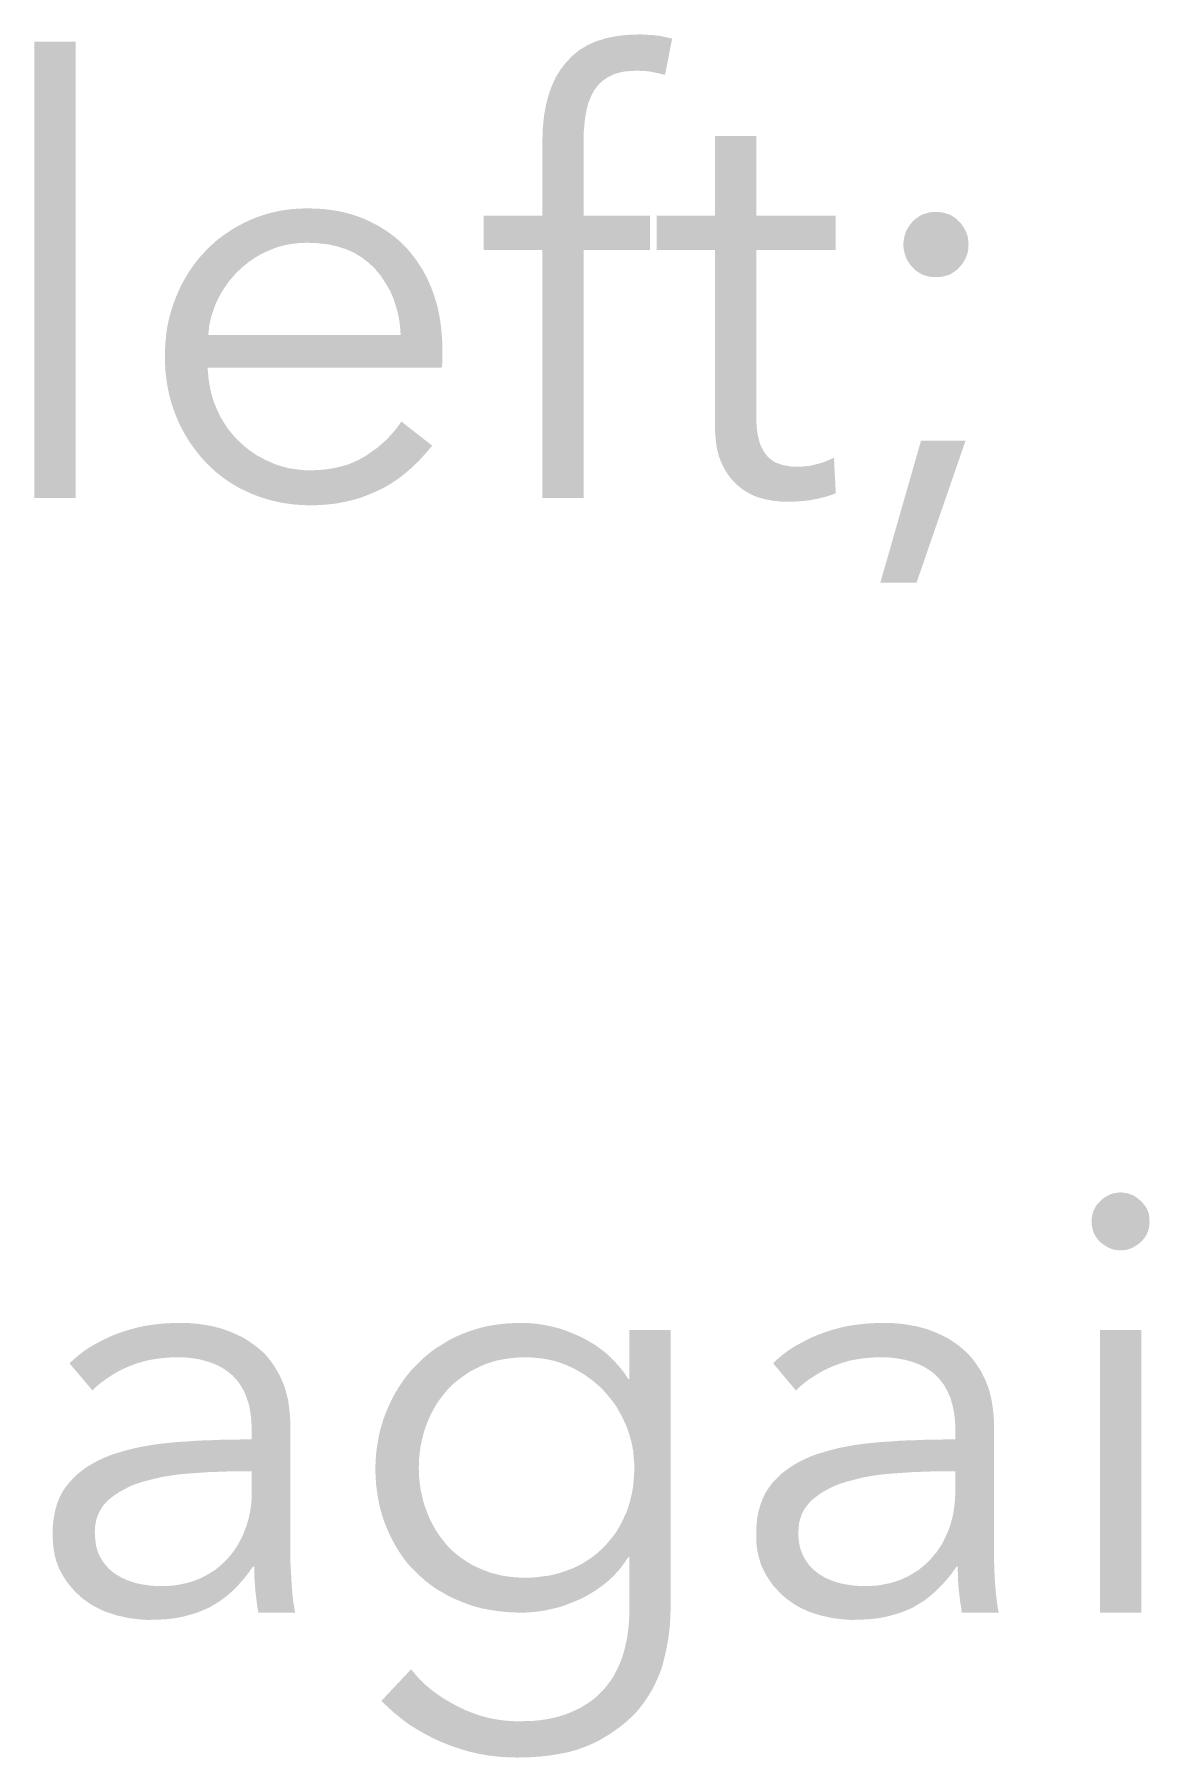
# Model space of a CAD drawing. Header units: millimetres. Extents: x 6 to 297, y 55 to 451.
# Drawn here: x 41.22 to 46.03, y 215.98 to 223.4 of the extents above; entities that cross this region are included whole.
import ezdxf

# ---------------------------------------------------------------- set-up
doc = ezdxf.new("R2010")
doc.units = ezdxf.units.MM
doc.layers.add('RASTER', color=7, linetype='Continuous')

msp = doc.modelspace()

# ---------------------------------------------------------------- hatches: boundary and pattern name
at = {"layer": 'RASTER'}
for points in [[(43.873, 222.469), (43.587, 222.469), (43.587, 221.4), (43.41, 221.4), (43.41, 222.469), (43.156, 222.469), (43.156, 222.617), (43.41, 222.617), (43.41, 222.95), (43.412, 223), (43.417, 223.048), (43.425, 223.093), (43.436, 223.135), (43.45, 223.175), (43.467, 223.212), (43.488, 223.246), (43.512, 223.277), (43.539, 223.305), (43.569, 223.33), (43.603, 223.35), (43.64, 223.367), (43.681, 223.38), (43.725, 223.389), (43.773, 223.395), (43.824, 223.397), (43.832, 223.397), (43.841, 223.397), (43.85, 223.396), (43.859, 223.396), (43.868, 223.395), (43.877, 223.395), (43.887, 223.394), (43.897, 223.393), (43.906, 223.392), (43.916, 223.391), (43.925, 223.389), (43.934, 223.387), (43.943, 223.385), (43.952, 223.383), (43.961, 223.381), (43.969, 223.379), (43.938, 223.223), (43.931, 223.225), (43.924, 223.226), (43.917, 223.228), (43.91, 223.23), (43.902, 223.231), (43.895, 223.233), (43.888, 223.234), (43.881, 223.236), (43.874, 223.237), (43.866, 223.238), (43.858, 223.239), (43.85, 223.239), (43.842, 223.24), (43.834, 223.24), (43.825, 223.241), (43.816, 223.241), (43.799, 223.24), (43.782, 223.239), (43.767, 223.238), (43.752, 223.235), (43.738, 223.232), (43.725, 223.228), (43.712, 223.223), (43.7, 223.217), (43.689, 223.211), (43.679, 223.204), (43.669, 223.197), (43.66, 223.189), (43.652, 223.181), (43.644, 223.171), (43.637, 223.162), (43.63, 223.151), (43.624, 223.14), (43.619, 223.129), (43.614, 223.117), (43.609, 223.105), (43.605, 223.092), (43.602, 223.079), (43.599, 223.065), (43.596, 223.051), (43.594, 223.037), (43.592, 223.022), (43.591, 223.007), (43.589, 222.992), (43.588, 222.976), (43.588, 222.961), (43.587, 222.945), (43.587, 222.929), (43.587, 222.617), (43.873, 222.617)], [(41.398, 221.4), (41.221, 221.4), (41.221, 223.366), (41.398, 223.366)], [(44.674, 222.469), (44.331, 222.469), (44.331, 221.759), (44.331, 221.742), (44.332, 221.726), (44.333, 221.711), (44.334, 221.697), (44.336, 221.683), (44.338, 221.671), (44.341, 221.658), (44.344, 221.647), (44.347, 221.636), (44.351, 221.626), (44.355, 221.617), (44.36, 221.608), (44.365, 221.599), (44.37, 221.592), (44.376, 221.585), (44.381, 221.578), (44.388, 221.572), (44.394, 221.567), (44.401, 221.562), (44.408, 221.557), (44.416, 221.553), (44.424, 221.55), (44.432, 221.547), (44.44, 221.544), (44.449, 221.542), (44.457, 221.54), (44.466, 221.539), (44.475, 221.537), (44.484, 221.536), (44.494, 221.536), (44.503, 221.535), (44.513, 221.535), (44.522, 221.535), (44.531, 221.536), (44.541, 221.537), (44.55, 221.538), (44.56, 221.539), (44.57, 221.541), (44.579, 221.543), (44.589, 221.546), (44.6, 221.548), (44.609, 221.551), (44.619, 221.554), (44.629, 221.558), (44.638, 221.562), (44.648, 221.566), (44.657, 221.57), (44.666, 221.574), (44.674, 221.421), (44.662, 221.416), (44.65, 221.412), (44.638, 221.408), (44.626, 221.405), (44.614, 221.402), (44.602, 221.399), (44.589, 221.396), (44.576, 221.394), (44.564, 221.391), (44.551, 221.39), (44.537, 221.388), (44.524, 221.387), (44.51, 221.386), (44.495, 221.385), (44.481, 221.385), (44.466, 221.384), (44.454, 221.385), (44.441, 221.385), (44.428, 221.386), (44.415, 221.388), (44.402, 221.389), (44.389, 221.392), (44.376, 221.394), (44.362, 221.397), (44.348, 221.401), (44.335, 221.405), (44.322, 221.41), (44.309, 221.416), (44.297, 221.423), (44.284, 221.43), (44.272, 221.438), (44.261, 221.447), (44.249, 221.456), (44.238, 221.467), (44.228, 221.478), (44.218, 221.49), (44.209, 221.502), (44.2, 221.516), (44.192, 221.53), (44.184, 221.546), (44.177, 221.562), (44.171, 221.579), (44.166, 221.598), (44.161, 221.618), (44.158, 221.639), (44.156, 221.661), (44.154, 221.685), (44.154, 221.709), (44.154, 222.469), (43.902, 222.469), (43.902, 222.617), (44.154, 222.617), (44.154, 222.96), (44.331, 222.96), (44.331, 222.617), (44.674, 222.617)]]:
    msp.add_hatch(color=7, dxfattribs=at).paths.add_polyline_path(points)
h = msp.add_hatch(color=7, dxfattribs=at)
h.paths.add_polyline_path([(42.799, 222.102), (42.796, 222.144), (42.79, 222.184), (42.78, 222.222), (42.768, 222.259), (42.753, 222.294), (42.734, 222.326), (42.713, 222.358), (42.689, 222.387), (42.662, 222.413), (42.632, 222.436), (42.6, 222.456), (42.564, 222.472), (42.527, 222.484), (42.486, 222.493), (42.442, 222.498), (42.396, 222.5), (42.375, 222.499), (42.353, 222.498), (42.332, 222.495), (42.311, 222.492), (42.291, 222.487), (42.271, 222.482), (42.252, 222.475), (42.233, 222.467), (42.214, 222.459), (42.196, 222.45), (42.179, 222.44), (42.162, 222.429), (42.145, 222.418), (42.13, 222.405), (42.115, 222.393), (42.1, 222.379), (42.086, 222.365), (42.073, 222.35), (42.06, 222.335), (42.049, 222.319), (42.038, 222.303), (42.027, 222.286), (42.018, 222.269), (42.009, 222.252), (42.001, 222.234), (41.994, 222.215), (41.988, 222.197), (41.982, 222.178), (41.978, 222.16), (41.974, 222.141), (41.972, 222.121), (41.97, 222.102)], flags=0)
h.paths.add_polyline_path([(42.979, 222.045), (42.979, 222.04), (42.979, 222.036), (42.979, 222.031), (42.979, 222.026), (42.979, 222.021), (42.979, 222.016), (42.979, 222.011), (42.979, 222.006), (42.979, 222.001), (42.979, 221.995), (42.978, 221.99), (42.978, 221.984), (42.978, 221.979), (42.977, 221.973), (42.977, 221.967), (42.976, 221.962), (41.967, 221.962), (41.969, 221.939), (41.971, 221.917), (41.974, 221.895), (41.978, 221.873), (41.983, 221.852), (41.989, 221.831), (41.996, 221.81), (42.004, 221.79), (42.013, 221.77), (42.022, 221.751), (42.033, 221.732), (42.044, 221.715), (42.056, 221.697), (42.069, 221.681), (42.083, 221.665), (42.097, 221.65), (42.113, 221.635), (42.129, 221.621), (42.145, 221.608), (42.162, 221.596), (42.18, 221.584), (42.199, 221.574), (42.218, 221.564), (42.238, 221.555), (42.258, 221.546), (42.279, 221.539), (42.3, 221.533), (42.322, 221.528), (42.344, 221.525), (42.366, 221.522), (42.389, 221.52), (42.412, 221.52), (42.446, 221.521), (42.479, 221.524), (42.51, 221.529), (42.54, 221.536), (42.57, 221.544), (42.597, 221.555), (42.624, 221.568), (42.65, 221.583), (42.674, 221.6), (42.697, 221.616), (42.718, 221.634), (42.738, 221.652), (42.756, 221.671), (42.773, 221.69), (42.788, 221.71), (42.802, 221.73), (42.935, 221.626), (42.907, 221.593), (42.879, 221.562), (42.85, 221.534), (42.82, 221.508), (42.789, 221.484), (42.758, 221.463), (42.727, 221.445), (42.694, 221.429), (42.661, 221.415), (42.627, 221.402), (42.593, 221.392), (42.558, 221.384), (42.522, 221.377), (42.486, 221.373), (42.449, 221.37), (42.412, 221.369), (42.379, 221.37), (42.346, 221.372), (42.313, 221.376), (42.282, 221.381), (42.251, 221.388), (42.22, 221.396), (42.19, 221.406), (42.161, 221.417), (42.133, 221.43), (42.105, 221.443), (42.079, 221.458), (42.054, 221.474), (42.029, 221.492), (42.006, 221.51), (41.984, 221.53), (41.962, 221.551), (41.942, 221.573), (41.923, 221.596), (41.905, 221.62), (41.888, 221.644), (41.872, 221.67), (41.857, 221.697), (41.843, 221.725), (41.831, 221.754), (41.82, 221.783), (41.81, 221.813), (41.802, 221.844), (41.795, 221.876), (41.79, 221.908), (41.786, 221.941), (41.784, 221.974), (41.783, 222.008), (41.784, 222.043), (41.786, 222.076), (41.789, 222.109), (41.794, 222.141), (41.801, 222.173), (41.809, 222.203), (41.819, 222.234), (41.83, 222.263), (41.842, 222.292), (41.855, 222.32), (41.87, 222.347), (41.885, 222.372), (41.902, 222.397), (41.92, 222.421), (41.939, 222.444), (41.96, 222.466), (41.981, 222.487), (42.003, 222.507), (42.026, 222.525), (42.05, 222.542), (42.075, 222.559), (42.1, 222.573), (42.127, 222.587), (42.155, 222.6), (42.183, 222.611), (42.212, 222.621), (42.241, 222.629), (42.271, 222.636), (42.301, 222.641), (42.333, 222.645), (42.364, 222.647), (42.396, 222.648), (42.432, 222.647), (42.466, 222.645), (42.499, 222.641), (42.531, 222.636), (42.562, 222.629), (42.592, 222.621), (42.621, 222.611), (42.649, 222.6), (42.675, 222.587), (42.701, 222.574), (42.725, 222.559), (42.749, 222.543), (42.771, 222.527), (42.792, 222.509), (42.812, 222.49), (42.831, 222.47), (42.848, 222.449), (42.865, 222.427), (42.88, 222.405), (42.895, 222.381), (42.908, 222.357), (42.92, 222.332), (42.931, 222.306), (42.941, 222.279), (42.95, 222.251), (42.958, 222.223), (42.964, 222.195), (42.969, 222.166), (42.973, 222.136), (42.976, 222.106), (42.978, 222.076), (42.979, 222.045)])
h = msp.add_hatch(color=7, dxfattribs=at)
h.paths.add_polyline_path([(45.246, 222.492), (45.245, 222.479), (45.244, 222.465), (45.241, 222.453), (45.236, 222.44), (45.231, 222.428), (45.224, 222.417), (45.216, 222.405), (45.207, 222.395), (45.197, 222.384), (45.186, 222.376), (45.174, 222.368), (45.162, 222.362), (45.149, 222.358), (45.135, 222.354), (45.121, 222.352), (45.106, 222.352), (45.09, 222.352), (45.076, 222.354), (45.062, 222.358), (45.049, 222.362), (45.037, 222.368), (45.025, 222.376), (45.014, 222.384), (45.004, 222.395), (44.995, 222.405), (44.987, 222.417), (44.98, 222.428), (44.975, 222.44), (44.971, 222.453), (44.968, 222.465), (44.966, 222.479), (44.965, 222.492), (44.966, 222.505), (44.968, 222.519), (44.971, 222.531), (44.975, 222.544), (44.98, 222.556), (44.987, 222.567), (44.995, 222.579), (45.004, 222.59), (45.014, 222.6), (45.025, 222.608), (45.037, 222.616), (45.049, 222.622), (45.062, 222.626), (45.076, 222.63), (45.09, 222.632), (45.106, 222.632), (45.121, 222.632), (45.135, 222.63), (45.149, 222.626), (45.162, 222.622), (45.174, 222.616), (45.186, 222.608), (45.197, 222.6), (45.207, 222.59), (45.216, 222.579), (45.224, 222.567), (45.231, 222.556), (45.236, 222.544), (45.241, 222.531), (45.244, 222.519), (45.245, 222.505), (45.246, 222.492)])
h.paths.add_polyline_path([(45.022, 221.036), (44.866, 221.036), (45.041, 221.647), (45.233, 221.647)])
h = msp.add_hatch(color=7, dxfattribs=at)
h.paths.add_polyline_path([(45.99, 216.6), (45.813, 216.6), (45.813, 217.817), (45.99, 217.817)])
h.paths.add_polyline_path([(46.026, 218.285), (46.025, 218.271), (46.024, 218.259), (46.021, 218.247), (46.016, 218.235), (46.011, 218.224), (46.004, 218.214), (45.996, 218.204), (45.987, 218.195), (45.977, 218.187), (45.967, 218.18), (45.957, 218.174), (45.946, 218.169), (45.935, 218.165), (45.924, 218.162), (45.913, 218.161), (45.901, 218.16), (45.89, 218.161), (45.878, 218.162), (45.867, 218.165), (45.856, 218.169), (45.846, 218.174), (45.835, 218.18), (45.825, 218.187), (45.815, 218.195), (45.806, 218.204), (45.798, 218.214), (45.792, 218.224), (45.786, 218.235), (45.782, 218.247), (45.779, 218.259), (45.777, 218.271), (45.776, 218.285), (45.777, 218.298), (45.779, 218.311), (45.782, 218.323), (45.786, 218.335), (45.792, 218.345), (45.798, 218.356), (45.806, 218.365), (45.815, 218.374), (45.825, 218.383), (45.835, 218.39), (45.846, 218.396), (45.856, 218.401), (45.867, 218.405), (45.878, 218.407), (45.89, 218.409), (45.901, 218.41), (45.913, 218.409), (45.924, 218.407), (45.935, 218.405), (45.946, 218.401), (45.957, 218.396), (45.967, 218.39), (45.977, 218.383), (45.987, 218.374), (45.996, 218.365), (46.004, 218.356), (46.011, 218.345), (46.016, 218.335), (46.021, 218.323), (46.024, 218.311), (46.025, 218.298), (46.026, 218.285)])
h = msp.add_hatch(color=7, dxfattribs=at)
h.paths.add_polyline_path([(42.157, 217.385), (42.156, 217.424), (42.152, 217.459), (42.146, 217.493), (42.136, 217.524), (42.125, 217.552), (42.11, 217.578), (42.094, 217.601), (42.074, 217.622), (42.052, 217.64), (42.028, 217.656), (42.001, 217.669), (41.972, 217.68), (41.941, 217.689), (41.907, 217.695), (41.871, 217.699), (41.832, 217.7), (41.805, 217.699), (41.779, 217.697), (41.752, 217.694), (41.727, 217.69), (41.702, 217.685), (41.677, 217.678), (41.653, 217.67), (41.629, 217.661), (41.606, 217.651), (41.584, 217.64), (41.563, 217.628), (41.543, 217.615), (41.524, 217.602), (41.505, 217.588), (41.487, 217.573), (41.471, 217.557), (41.372, 217.674), (41.392, 217.692), (41.413, 217.71), (41.435, 217.727), (41.459, 217.743), (41.485, 217.758), (41.512, 217.772), (41.541, 217.786), (41.571, 217.799), (41.602, 217.81), (41.635, 217.82), (41.668, 217.829), (41.703, 217.836), (41.738, 217.841), (41.774, 217.845), (41.812, 217.847), (41.85, 217.848), (41.875, 217.848), (41.899, 217.846), (41.923, 217.844), (41.946, 217.841), (41.969, 217.837), (41.991, 217.833), (42.013, 217.827), (42.035, 217.821), (42.056, 217.813), (42.077, 217.805), (42.096, 217.796), (42.116, 217.787), (42.134, 217.776), (42.152, 217.764), (42.169, 217.752), (42.186, 217.739), (42.202, 217.725), (42.217, 217.71), (42.231, 217.694), (42.244, 217.677), (42.256, 217.659), (42.267, 217.641), (42.278, 217.621), (42.287, 217.601), (42.296, 217.58), (42.303, 217.558), (42.309, 217.535), (42.315, 217.511), (42.318, 217.486), (42.321, 217.46), (42.323, 217.434), (42.324, 217.406), (42.324, 216.873), (42.324, 216.855), (42.324, 216.838), (42.324, 216.82), (42.325, 216.801), (42.326, 216.783), (42.327, 216.765), (42.328, 216.746), (42.329, 216.727), (42.33, 216.709), (42.332, 216.691), (42.333, 216.674), (42.335, 216.658), (42.337, 216.642), (42.34, 216.627), (42.342, 216.613), (42.344, 216.6), (42.186, 216.6), (42.184, 216.611), (42.182, 216.623), (42.18, 216.634), (42.179, 216.646), (42.177, 216.658), (42.176, 216.671), (42.174, 216.683), (42.173, 216.696), (42.172, 216.709), (42.171, 216.722), (42.17, 216.735), (42.169, 216.748), (42.168, 216.76), (42.168, 216.773), (42.168, 216.785), (42.168, 216.798), (42.162, 216.798), (42.141, 216.768), (42.119, 216.741), (42.097, 216.716), (42.074, 216.693), (42.05, 216.672), (42.025, 216.653), (42, 216.637), (41.974, 216.622), (41.947, 216.61), (41.919, 216.599), (41.889, 216.59), (41.858, 216.582), (41.826, 216.576), (41.792, 216.572), (41.757, 216.57), (41.72, 216.569), (41.703, 216.569), (41.685, 216.57), (41.667, 216.572), (41.649, 216.574), (41.631, 216.576), (41.613, 216.58), (41.595, 216.584), (41.576, 216.588), (41.558, 216.594), (41.54, 216.6), (41.522, 216.606), (41.505, 216.614), (41.489, 216.622), (41.472, 216.631), (41.456, 216.641), (41.441, 216.652), (41.426, 216.663), (41.412, 216.676), (41.398, 216.689), (41.385, 216.703), (41.373, 216.717), (41.361, 216.733), (41.35, 216.749), (41.34, 216.766), (41.33, 216.784), (41.322, 216.803), (41.315, 216.823), (41.309, 216.844), (41.305, 216.866), (41.302, 216.889), (41.3, 216.913), (41.299, 216.938), (41.3, 216.972), (41.304, 217.005), (41.309, 217.035), (41.317, 217.064), (41.327, 217.091), (41.339, 217.116), (41.354, 217.139), (41.371, 217.16), (41.389, 217.18), (41.409, 217.199), (41.431, 217.216), (41.454, 217.232), (41.479, 217.246), (41.505, 217.26), (41.533, 217.272), (41.562, 217.283), (41.592, 217.292), (41.624, 217.301), (41.656, 217.309), (41.69, 217.316), (41.725, 217.322), (41.761, 217.327), (41.798, 217.331), (41.836, 217.335), (41.875, 217.337), (41.914, 217.34), (41.954, 217.342), (41.994, 217.343), (42.034, 217.345), (42.075, 217.345), (42.116, 217.346), (42.157, 217.346)])
h.paths.add_polyline_path([(42.105, 217.208), (42.078, 217.208), (42.051, 217.208), (42.023, 217.207), (41.996, 217.206), (41.968, 217.205), (41.941, 217.203), (41.913, 217.201), (41.886, 217.199), (41.858, 217.197), (41.832, 217.194), (41.806, 217.19), (41.78, 217.186), (41.756, 217.181), (41.731, 217.175), (41.708, 217.169), (41.685, 217.163), (41.663, 217.156), (41.642, 217.148), (41.623, 217.139), (41.604, 217.129), (41.586, 217.119), (41.569, 217.108), (41.553, 217.096), (41.538, 217.084), (41.525, 217.07), (41.513, 217.055), (41.504, 217.04), (41.496, 217.023), (41.489, 217.005), (41.485, 216.987), (41.482, 216.967), (41.481, 216.946), (41.482, 216.93), (41.483, 216.915), (41.485, 216.9), (41.487, 216.886), (41.491, 216.873), (41.495, 216.86), (41.5, 216.848), (41.506, 216.837), (41.512, 216.826), (41.519, 216.816), (41.527, 216.806), (41.535, 216.797), (41.543, 216.788), (41.552, 216.78), (41.562, 216.772), (41.572, 216.765), (41.583, 216.759), (41.594, 216.752), (41.605, 216.747), (41.616, 216.742), (41.628, 216.737), (41.64, 216.733), (41.652, 216.729), (41.665, 216.726), (41.677, 216.723), (41.69, 216.721), (41.703, 216.719), (41.716, 216.717), (41.728, 216.716), (41.741, 216.715), (41.754, 216.715), (41.767, 216.714), (41.79, 216.715), (41.813, 216.716), (41.834, 216.719), (41.856, 216.723), (41.876, 216.727), (41.896, 216.733), (41.915, 216.739), (41.934, 216.747), (41.951, 216.755), (41.969, 216.765), (41.985, 216.775), (42.001, 216.785), (42.015, 216.797), (42.03, 216.809), (42.043, 216.822), (42.056, 216.835), (42.068, 216.85), (42.079, 216.864), (42.09, 216.88), (42.099, 216.895), (42.108, 216.912), (42.117, 216.929), (42.124, 216.946), (42.131, 216.964), (42.137, 216.982), (42.143, 217.001), (42.147, 217.02), (42.151, 217.039), (42.154, 217.058), (42.156, 217.078), (42.157, 217.097), (42.157, 217.117), (42.157, 217.208)], flags=0)
h = msp.add_hatch(color=7, dxfattribs=at)
h.paths.add_polyline_path([(42.844, 216.356), (42.863, 216.333), (42.883, 216.311), (42.906, 216.289), (42.93, 216.269), (42.955, 216.25), (42.983, 216.231), (43.012, 216.214), (43.043, 216.197), (43.074, 216.182), (43.106, 216.169), (43.139, 216.157), (43.172, 216.148), (43.206, 216.141), (43.24, 216.136), (43.274, 216.133), (43.309, 216.132), (43.341, 216.133), (43.372, 216.134), (43.401, 216.137), (43.429, 216.141), (43.456, 216.147), (43.482, 216.153), (43.507, 216.161), (43.53, 216.17), (43.552, 216.18), (43.573, 216.19), (43.593, 216.202), (43.612, 216.214), (43.63, 216.227), (43.647, 216.242), (43.662, 216.257), (43.677, 216.272), (43.69, 216.289), (43.703, 216.306), (43.715, 216.324), (43.725, 216.343), (43.735, 216.362), (43.744, 216.382), (43.752, 216.403), (43.759, 216.425), (43.765, 216.446), (43.77, 216.469), (43.775, 216.491), (43.778, 216.515), (43.781, 216.538), (43.783, 216.562), (43.784, 216.586), (43.785, 216.61), (43.785, 216.839), (43.78, 216.839), (43.761, 216.811), (43.741, 216.785), (43.719, 216.761), (43.695, 216.738), (43.669, 216.717), (43.641, 216.697), (43.612, 216.679), (43.581, 216.662), (43.548, 216.648), (43.516, 216.635), (43.484, 216.624), (43.451, 216.616), (43.418, 216.609), (43.385, 216.604), (43.352, 216.601), (43.319, 216.6), (43.284, 216.601), (43.25, 216.603), (43.216, 216.607), (43.183, 216.612), (43.151, 216.618), (43.12, 216.626), (43.09, 216.636), (43.061, 216.647), (43.032, 216.659), (43.005, 216.672), (42.979, 216.687), (42.953, 216.702), (42.929, 216.719), (42.906, 216.737), (42.884, 216.756), (42.863, 216.776), (42.843, 216.796), (42.824, 216.818), (42.807, 216.841), (42.79, 216.866), (42.775, 216.891), (42.761, 216.917), (42.748, 216.944), (42.736, 216.972), (42.725, 217.001), (42.716, 217.03), (42.708, 217.06), (42.702, 217.091), (42.697, 217.122), (42.693, 217.154), (42.691, 217.186), (42.69, 217.219), (42.691, 217.251), (42.693, 217.283), (42.697, 217.314), (42.702, 217.345), (42.708, 217.375), (42.716, 217.405), (42.725, 217.434), (42.736, 217.463), (42.748, 217.491), (42.761, 217.519), (42.775, 217.545), (42.79, 217.57), (42.807, 217.595), (42.824, 217.619), (42.843, 217.642), (42.863, 217.663), (42.884, 217.684), (42.906, 217.704), (42.929, 217.723), (42.953, 217.74), (42.979, 217.756), (43.005, 217.772), (43.032, 217.786), (43.061, 217.799), (43.09, 217.81), (43.12, 217.82), (43.151, 217.829), (43.183, 217.836), (43.216, 217.841), (43.25, 217.845), (43.284, 217.847), (43.319, 217.848), (43.352, 217.847), (43.385, 217.844), (43.418, 217.839), (43.451, 217.832), (43.483, 217.824), (43.515, 217.813), (43.547, 217.8), (43.579, 217.786), (43.61, 217.769), (43.64, 217.751), (43.667, 217.731), (43.693, 217.71), (43.717, 217.686), (43.74, 217.661), (43.761, 217.635), (43.78, 217.606), (43.785, 217.606), (43.785, 217.817), (43.962, 217.817), (43.962, 216.61), (43.961, 216.585), (43.96, 216.56), (43.958, 216.534), (43.955, 216.508), (43.951, 216.482), (43.946, 216.455), (43.941, 216.428), (43.934, 216.4), (43.927, 216.372), (43.918, 216.345), (43.907, 216.319), (43.895, 216.293), (43.882, 216.267), (43.867, 216.242), (43.851, 216.218), (43.833, 216.194), (43.814, 216.171), (43.793, 216.15), (43.77, 216.129), (43.745, 216.109), (43.719, 216.09), (43.692, 216.072), (43.662, 216.054), (43.631, 216.038), (43.598, 216.024), (43.563, 216.011), (43.525, 216), (43.485, 215.992), (43.443, 215.985), (43.398, 215.98), (43.351, 215.977), (43.301, 215.976), (43.259, 215.977), (43.218, 215.98), (43.177, 215.985), (43.136, 215.992), (43.096, 216.001), (43.056, 216.013), (43.017, 216.026), (42.979, 216.041), (42.941, 216.058), (42.905, 216.077), (42.87, 216.097), (42.836, 216.118), (42.804, 216.142), (42.774, 216.166), (42.744, 216.193), (42.716, 216.22)])
h.paths.add_polyline_path([(42.877, 217.224), (42.878, 217.2), (42.879, 217.177), (42.882, 217.153), (42.885, 217.13), (42.89, 217.108), (42.895, 217.086), (42.901, 217.064), (42.909, 217.042), (42.917, 217.021), (42.926, 217), (42.936, 216.981), (42.947, 216.961), (42.958, 216.943), (42.971, 216.925), (42.984, 216.908), (42.998, 216.891), (43.013, 216.875), (43.029, 216.86), (43.046, 216.846), (43.064, 216.833), (43.082, 216.821), (43.101, 216.809), (43.122, 216.798), (43.143, 216.789), (43.164, 216.78), (43.187, 216.772), (43.21, 216.766), (43.234, 216.76), (43.259, 216.756), (43.284, 216.753), (43.311, 216.751), (43.338, 216.751), (43.363, 216.751), (43.387, 216.753), (43.411, 216.756), (43.435, 216.759), (43.458, 216.764), (43.481, 216.77), (43.503, 216.777), (43.525, 216.785), (43.546, 216.793), (43.566, 216.803), (43.586, 216.814), (43.605, 216.826), (43.623, 216.838), (43.64, 216.851), (43.657, 216.866), (43.673, 216.881), (43.688, 216.897), (43.702, 216.914), (43.716, 216.931), (43.729, 216.949), (43.74, 216.968), (43.751, 216.988), (43.761, 217.009), (43.771, 217.03), (43.779, 217.052), (43.786, 217.075), (43.792, 217.098), (43.797, 217.122), (43.801, 217.147), (43.803, 217.172), (43.805, 217.198), (43.806, 217.224), (43.805, 217.248), (43.803, 217.271), (43.801, 217.295), (43.797, 217.318), (43.792, 217.34), (43.786, 217.362), (43.779, 217.384), (43.771, 217.406), (43.761, 217.427), (43.751, 217.448), (43.74, 217.467), (43.729, 217.487), (43.716, 217.505), (43.702, 217.523), (43.688, 217.54), (43.673, 217.557), (43.657, 217.573), (43.64, 217.588), (43.623, 217.602), (43.605, 217.615), (43.586, 217.628), (43.566, 217.64), (43.546, 217.651), (43.525, 217.661), (43.503, 217.67), (43.481, 217.678), (43.458, 217.685), (43.435, 217.69), (43.411, 217.694), (43.387, 217.697), (43.363, 217.699), (43.338, 217.7), (43.311, 217.699), (43.284, 217.697), (43.259, 217.694), (43.234, 217.69), (43.21, 217.685), (43.187, 217.678), (43.164, 217.67), (43.143, 217.661), (43.122, 217.651), (43.101, 217.64), (43.082, 217.628), (43.064, 217.615), (43.046, 217.602), (43.029, 217.588), (43.013, 217.573), (42.998, 217.557), (42.984, 217.54), (42.971, 217.523), (42.958, 217.505), (42.947, 217.487), (42.936, 217.467), (42.926, 217.448), (42.917, 217.427), (42.909, 217.406), (42.901, 217.384), (42.895, 217.362), (42.89, 217.34), (42.885, 217.318), (42.882, 217.295), (42.879, 217.271), (42.878, 217.248), (42.877, 217.224)], flags=0)
h = msp.add_hatch(color=7, dxfattribs=at)
h.paths.add_polyline_path([(45.189, 217.385), (45.188, 217.424), (45.184, 217.459), (45.177, 217.493), (45.168, 217.524), (45.156, 217.552), (45.142, 217.578), (45.125, 217.601), (45.106, 217.622), (45.084, 217.64), (45.059, 217.656), (45.033, 217.669), (45.004, 217.68), (44.972, 217.689), (44.938, 217.695), (44.902, 217.699), (44.864, 217.7), (44.837, 217.699), (44.81, 217.697), (44.784, 217.694), (44.759, 217.69), (44.733, 217.685), (44.709, 217.678), (44.685, 217.67), (44.661, 217.661), (44.638, 217.651), (44.616, 217.64), (44.595, 217.628), (44.575, 217.615), (44.555, 217.602), (44.537, 217.588), (44.519, 217.573), (44.502, 217.557), (44.404, 217.674), (44.423, 217.692), (44.444, 217.71), (44.467, 217.727), (44.491, 217.743), (44.517, 217.758), (44.544, 217.772), (44.572, 217.786), (44.603, 217.799), (44.634, 217.81), (44.666, 217.82), (44.7, 217.829), (44.734, 217.836), (44.77, 217.841), (44.806, 217.845), (44.844, 217.847), (44.882, 217.848), (44.906, 217.848), (44.931, 217.846), (44.954, 217.844), (44.978, 217.841), (45, 217.837), (45.023, 217.833), (45.045, 217.827), (45.067, 217.821), (45.088, 217.813), (45.108, 217.805), (45.128, 217.796), (45.147, 217.787), (45.166, 217.776), (45.184, 217.764), (45.201, 217.752), (45.217, 217.739), (45.233, 217.725), (45.248, 217.71), (45.262, 217.694), (45.275, 217.677), (45.287, 217.659), (45.299, 217.641), (45.309, 217.621), (45.319, 217.601), (45.327, 217.58), (45.335, 217.558), (45.341, 217.535), (45.346, 217.511), (45.35, 217.486), (45.353, 217.46), (45.355, 217.434), (45.355, 217.406), (45.355, 216.873), (45.355, 216.855), (45.356, 216.838), (45.356, 216.82), (45.357, 216.801), (45.357, 216.783), (45.358, 216.765), (45.359, 216.746), (45.36, 216.727), (45.362, 216.709), (45.363, 216.691), (45.365, 216.674), (45.367, 216.658), (45.369, 216.642), (45.371, 216.627), (45.373, 216.613), (45.376, 216.6), (45.217, 216.6), (45.215, 216.611), (45.214, 216.623), (45.212, 216.634), (45.21, 216.646), (45.209, 216.658), (45.207, 216.671), (45.206, 216.683), (45.204, 216.696), (45.203, 216.709), (45.202, 216.722), (45.201, 216.735), (45.201, 216.748), (45.2, 216.76), (45.2, 216.773), (45.199, 216.785), (45.199, 216.798), (45.194, 216.798), (45.173, 216.768), (45.151, 216.741), (45.128, 216.716), (45.105, 216.693), (45.081, 216.672), (45.057, 216.653), (45.031, 216.637), (45.006, 216.622), (44.979, 216.61), (44.95, 216.599), (44.92, 216.59), (44.889, 216.582), (44.857, 216.576), (44.823, 216.572), (44.788, 216.57), (44.752, 216.569), (44.734, 216.569), (44.717, 216.57), (44.699, 216.572), (44.681, 216.574), (44.663, 216.576), (44.645, 216.58), (44.626, 216.584), (44.608, 216.588), (44.589, 216.594), (44.571, 216.6), (44.554, 216.606), (44.537, 216.614), (44.52, 216.622), (44.504, 216.631), (44.488, 216.641), (44.473, 216.652), (44.458, 216.663), (44.443, 216.676), (44.43, 216.689), (44.417, 216.703), (44.404, 216.717), (44.393, 216.733), (44.382, 216.749), (44.371, 216.766), (44.362, 216.784), (44.353, 216.803), (44.347, 216.823), (44.341, 216.844), (44.336, 216.866), (44.333, 216.889), (44.331, 216.913), (44.331, 216.938), (44.332, 216.972), (44.335, 217.005), (44.341, 217.035), (44.349, 217.064), (44.359, 217.091), (44.371, 217.116), (44.386, 217.139), (44.402, 217.16), (44.421, 217.18), (44.441, 217.199), (44.463, 217.216), (44.486, 217.232), (44.51, 217.246), (44.537, 217.26), (44.564, 217.272), (44.593, 217.283), (44.624, 217.292), (44.655, 217.301), (44.688, 217.309), (44.722, 217.316), (44.757, 217.322), (44.793, 217.327), (44.83, 217.331), (44.868, 217.335), (44.907, 217.337), (44.946, 217.34), (44.985, 217.342), (45.025, 217.343), (45.066, 217.345), (45.106, 217.345), (45.147, 217.346), (45.189, 217.346)])
h.paths.add_polyline_path([(45.137, 217.208), (45.109, 217.208), (45.082, 217.208), (45.055, 217.207), (45.027, 217.206), (45, 217.205), (44.972, 217.203), (44.945, 217.201), (44.917, 217.199), (44.89, 217.197), (44.863, 217.194), (44.837, 217.19), (44.812, 217.186), (44.787, 217.181), (44.763, 217.175), (44.74, 217.169), (44.717, 217.163), (44.695, 217.156), (44.674, 217.148), (44.654, 217.139), (44.635, 217.129), (44.617, 217.119), (44.601, 217.108), (44.585, 217.096), (44.57, 217.084), (44.557, 217.07), (44.545, 217.055), (44.535, 217.04), (44.527, 217.023), (44.521, 217.005), (44.516, 216.987), (44.514, 216.967), (44.513, 216.946), (44.513, 216.93), (44.514, 216.915), (44.516, 216.9), (44.519, 216.886), (44.522, 216.873), (44.527, 216.86), (44.532, 216.848), (44.538, 216.837), (44.544, 216.826), (44.551, 216.816), (44.558, 216.806), (44.566, 216.797), (44.575, 216.788), (44.584, 216.78), (44.594, 216.772), (44.604, 216.765), (44.614, 216.759), (44.625, 216.752), (44.636, 216.747), (44.648, 216.742), (44.659, 216.737), (44.671, 216.733), (44.684, 216.729), (44.696, 216.726), (44.709, 216.723), (44.722, 216.721), (44.734, 216.719), (44.747, 216.717), (44.76, 216.716), (44.773, 216.715), (44.786, 216.715), (44.799, 216.714), (44.822, 216.715), (44.844, 216.716), (44.866, 216.719), (44.887, 216.723), (44.908, 216.727), (44.928, 216.733), (44.947, 216.739), (44.965, 216.747), (44.983, 216.755), (45, 216.765), (45.017, 216.775), (45.032, 216.785), (45.047, 216.797), (45.061, 216.809), (45.075, 216.822), (45.087, 216.835), (45.099, 216.85), (45.111, 216.864), (45.121, 216.88), (45.131, 216.895), (45.14, 216.912), (45.148, 216.929), (45.156, 216.946), (45.163, 216.964), (45.169, 216.982), (45.174, 217.001), (45.179, 217.02), (45.182, 217.039), (45.185, 217.058), (45.187, 217.078), (45.188, 217.097), (45.189, 217.117), (45.189, 217.208)], flags=0)

doc.saveas('drawing.dxf')
